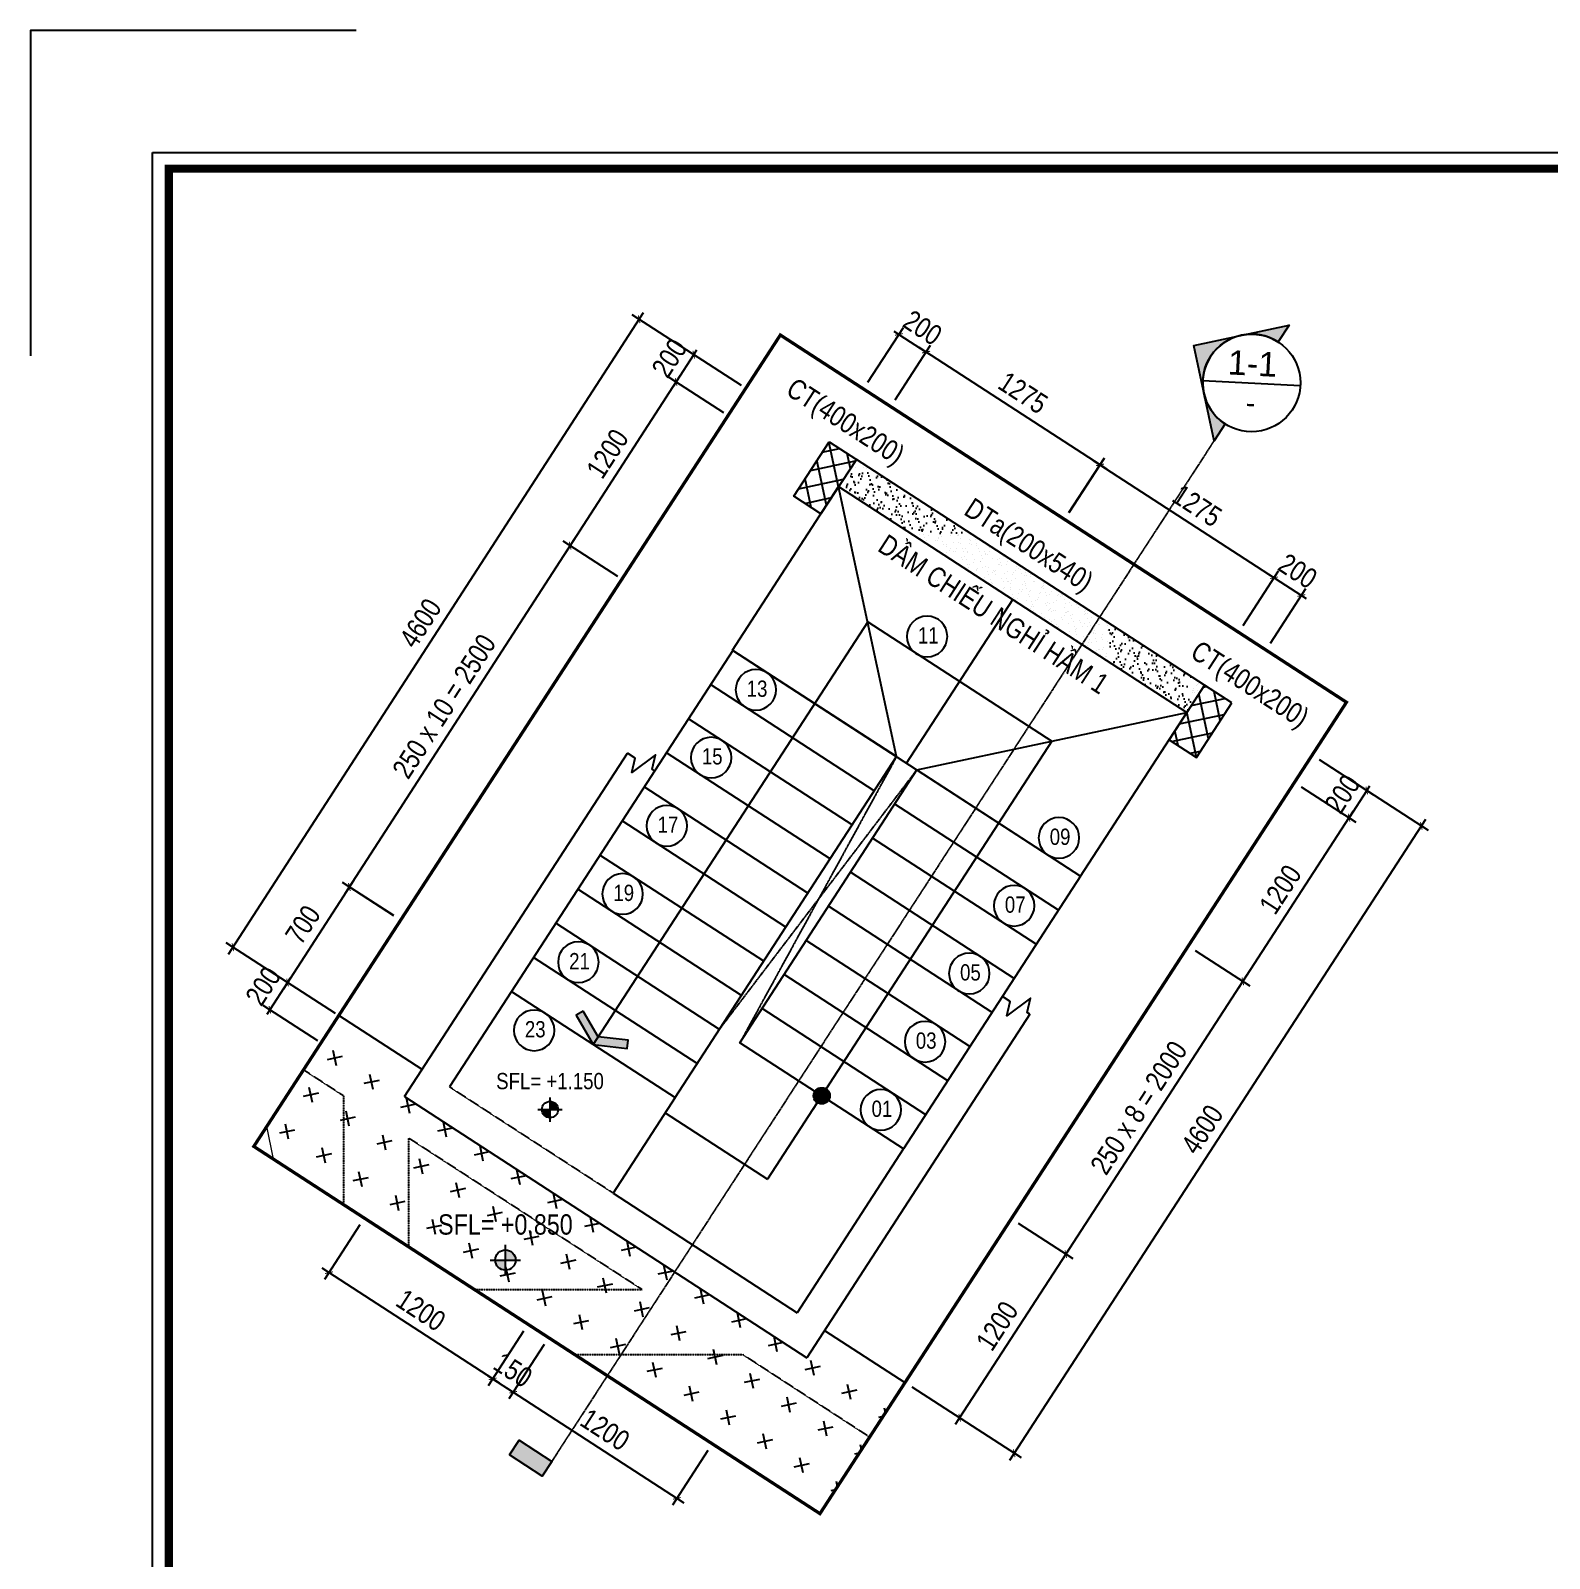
# Model space of a CAD drawing. Header units: millimetres. Extents: x 379264 to 1158416, y -283062 to 356890.
# Drawn here: x 1114380 to 1123721, y -10850 to -1452 of the extents above; entities that cross this region are included whole.
import ezdxf
from ezdxf.enums import TextEntityAlignment as Align

# ---------------------------------------------------------------- set-up
doc = ezdxf.new("R2010")
doc.units = ezdxf.units.MM
for name, pattern in [('BLOCK A - CHI TIET THANG 4$0$HIDDEN', [0.375, 0.25, -0.125]), ('CHI TIET THANG SAN VUON$0$$0$HIDDEN', [0.375, 0.25, -0.125]), ('HIDDEN', [9.525, 6.35, -3.175]), ('mb_loi thang 2-19 twa$0$Core 1A$0$Hidden10.5', [1.5, 1, -0.5])]:
    doc.linetypes.add(name, pattern=pattern)
for name, color, linetype in [('01PM. TEXT A', 3, 'Continuous'), ('02PM. TEXT B', 4, 'Continuous'), ('04PM. THIN', 7, 'Continuous'), ('05PM. FRAME', 4, 'Continuous'), ('06PM. HIDDEN', 4, 'HIDDEN'), ('07PM. WACO', 6, 'Continuous'), ('11PM. DIM', 2, 'Continuous'), ('13PM. HATCH', 8, 'Continuous'), ('CHI TIET THANG SAN VUON$0$Number Step', 94, 'Continuous'), ('mb_loi thang 2-19 twa$0$Opening Hidden', 154, 'mb_loi thang 2-19 twa$0$Core 1A$0$Hidden10.5')]:
    doc.layers.add(name, color=color, linetype=linetype)
doc.layers.add('DMo', color=254, linetype='HIDDEN', lineweight=9)
doc.styles.add('[PMDC2013]STYLE', font='arial.ttf', dxfattribs={"width": 0.8})
doc.styles.add('BLOCK A - CHI TIET THANG 3$0$VNI-HelveC', font='VHELVCN_0.TTF')
doc.styles.add('CHI TIET THANG SAN VUON$0$$0$Title Block Bold', font='VHELVEB_0.TTF')
doc.styles.add('CHI TIET THANG SAN VUON$0$VNI-HelveCB', font='VHELVCB_0.TTF')
doc.dimstyles.new('BLOCK A - CHI TIET THANG 1$0$Dim 50 (A1-A2)', dxfattribs={"dimscale": 50, "dimtxt": 2.5, "dimasz": 0.7, "dimexe": 1, "dimexo": 1, "dimgap": 1, "dimtad": 1, "dimdec": 0, "dimzin": 12, "dimdsep": 46, "dimtxsty": '[PMDC2013]STYLE', "dimblk": 'ARCHTICK', "dimcen": 0, "dimdle": 1, "dimclrd": 2, "dimclre": 2, "dimclrt": 4, "dimadec": 0, "dimazin": 0, "dimtfac": 1, "dimtdec": 0, "dimtix": 1, "dimtmove": 2, "dimatfit": 3, "dimldrblk": 'ARCHTICK', "dimfxl": 1, "dimtolj": 1, "dimtzin": 0, "dimarcsym": 0})

# ---------------------------------------------------------------- blocks, each defined once
blk = doc.blocks.new('BLOCK A - CHI TIET THANG 3$0$13123123213')
at = {"linetype": 'ByBlock'}
h = blk.add_hatch(color=0, dxfattribs=at)
h.paths.add_polyline_path([(0, 1), (0, 0), (1, 0, 0.414214)])
h.paths.add_polyline_path([(0, 0), (-1, 0, 0.414214), (0, -1)])
at = {"color": 0, "linetype": 'ByBlock'}
for p, q in [((-1.5, 0), (1.5, 0)), ((0, -1.5), (0, 1.5))]:
    blk.add_line(p, q, dxfattribs=at)
blk.add_circle((0, 0), 1, dxfattribs=at)
at = {"color": 0, "linetype": 'ByBlock', "lineweight": -2, "style": 'BLOCK A - CHI TIET THANG 3$0$VNI-HelveC'}
for tag, p in [('TEXT1', (0, 10.5)), ('TEXT2', (0, 7)), ('TEXT3', (0, 3.5))]:
    blk.add_attdef(tag, text='', height=2, dxfattribs=at).set_placement(p, align=Align.MIDDLE_CENTER)
blk = doc.blocks.new('_ArchTick')
at = {"color": 0, "linetype": 'ByBlock', "const_width": 0.15}
blk.add_lwpolyline([(-0.5, -0.5), (0.5, 0.5)], dxfattribs=at)
blk = doc.blocks.new('*D1466')
at = {"layer": '11PM. DIM', "color": 2, "lineweight": -2, "transparency": 16777216}
for p, q in [((1117538.6, -9534.1), (1117320.9, -9869.7)), ((1117306.1, -9800.5), (1118396.7, -10508.1)), ((1118545.3, -10187.3), (1118327.5, -10522.8))]:
    blk.add_line(p, q, dxfattribs=at)
at = {"layer": 'Defpoints', "color": 0, "transparency": 16777216}
for p in [(1117565.8, -9492.2), (1118572.5, -10145.3), (1118354.8, -10480.9)]:
    blk.add_point(p, dxfattribs=at)
at = {"layer": '11PM. DIM', "color": 2, "lineweight": -2, "transparency": 16777216, "xscale": 35, "yscale": 35, "zscale": 35}
for p, rotation in [((1117348.1, -9827.8), 147.0250436049412), ((1118354.8, -10480.9), 327.0250436049412)]:
    blk.add_blockref('_ArchTick', p, dxfattribs=dict(at, rotation=rotation))
at = {"layer": '11PM. DIM', "color": 4, "transparency": 16777216, "insert": (1117913.4, -10058.8), "char_height": 125, "attachment_point": 5, "rotation": 327.02504, "style": '[PMDC2013]STYLE'}
blk.add_mtext('\\A1;1200', dxfattribs=at)
blk = doc.blocks.new('*D1467')
at = {"layer": '11PM. DIM', "color": 2, "lineweight": -2, "transparency": 16777216}
for p, q in [((1116405.7, -8799.1), (1116187.9, -9134.7)), ((1117263.8, -9773.1), (1116173.2, -9065.5)), ((1117412.3, -9452.3), (1117194.6, -9787.8))]:
    blk.add_line(p, q, dxfattribs=at)
at = {"layer": 'Defpoints', "color": 0, "transparency": 16777216}
for p in [(1116432.9, -8757.2), (1116215.2, -9092.7), (1117439.6, -9410.3)]:
    blk.add_point(p, dxfattribs=at)
at = {"layer": '11PM. DIM', "color": 2, "lineweight": -2, "transparency": 16777216, "xscale": 35, "yscale": 35, "zscale": 35}
for p, rotation in [((1116215.2, -9092.7), 147.0250436049412), ((1117221.8, -9745.9), 327.0250436049412)]:
    blk.add_blockref('_ArchTick', p, dxfattribs=dict(at, rotation=rotation))
at = {"layer": '11PM. DIM', "color": 4, "transparency": 16777216, "insert": (1116780.5, -9323.8), "char_height": 125, "attachment_point": 5, "rotation": 327.02504, "style": '[PMDC2013]STYLE'}
blk.add_mtext('\\A1;1200', dxfattribs=at)
blk = doc.blocks.new('*D1468')
at = {"layer": '11PM. DIM', "color": 2, "lineweight": -2, "transparency": 16777216}
for p, q in [((1117412.3, -9452.3), (1117194.6, -9787.8)), ((1117538.6, -9534.1), (1117320.9, -9869.7)), ((1117221.8, -9745.9), (1117192.5, -9726.8)), ((1117221.8, -9745.9), (1117348.1, -9827.8)), ((1117348.1, -9827.8), (1117377.4, -9846.8))]:
    blk.add_line(p, q, dxfattribs=at)
at = {"layer": 'Defpoints', "color": 0, "transparency": 16777216}
for p in [(1117439.6, -9410.3), (1117565.8, -9492.2), (1117348.1, -9827.8)]:
    blk.add_point(p, dxfattribs=at)
at = {"layer": '11PM. DIM', "color": 2, "lineweight": -2, "transparency": 16777216, "xscale": 35, "yscale": 35, "zscale": 35}
for p, rotation in [((1117221.8, -9745.9), 327.0250436049412), ((1117348.1, -9827.8), 147.0250436049412)]:
    blk.add_blockref('_ArchTick', p, dxfattribs=dict(at, rotation=rotation))
at = {"layer": '11PM. DIM', "color": 4, "transparency": 16777216, "insert": (1117346.9, -9691.3), "char_height": 125, "attachment_point": 5, "rotation": 327.02504, "style": '[PMDC2013]STYLE'}
blk.add_mtext('\\A1;150', dxfattribs=at)
blk = doc.blocks.new('*D1469')
at = {"layer": '11PM. DIM', "color": 2, "lineweight": -2, "transparency": 16777216}
for p, q in [((1120767.2, -4417.8), (1120985, -4082.3)), ((1120915.8, -4097), (1122069.5, -4845.5)), ((1121837.1, -5111.9), (1122054.8, -4776.4))]:
    blk.add_line(p, q, dxfattribs=at)
at = {"layer": 'Defpoints', "color": 0, "transparency": 16777216}
for p in [(1120740, -4459.8), (1122027.6, -4818.3), (1121809.9, -5153.9)]:
    blk.add_point(p, dxfattribs=at)
at = {"layer": '11PM. DIM', "color": 2, "lineweight": -2, "transparency": 16777216, "xscale": 35, "yscale": 35, "zscale": 35}
for p, rotation in [((1120957.7, -4124.2), 147.0250436049412), ((1122027.6, -4818.3), 327.0250436049412)]:
    blk.add_blockref('_ArchTick', p, dxfattribs=dict(at, rotation=rotation))
at = {"layer": '11PM. DIM', "color": 4, "transparency": 16777216, "insert": (1121554.6, -4375.8), "char_height": 125, "attachment_point": 5, "rotation": 327.02504, "style": '[PMDC2013]STYLE'}
blk.add_mtext('\\A1;1275', dxfattribs=at)
blk = doc.blocks.new('*D1470')
at = {"layer": '11PM. DIM', "color": 2, "lineweight": -2, "transparency": 16777216}
for p, q in [((1121837.1, -5111.9), (1122054.8, -4776.4)), ((1122027.6, -4818.3), (1121998.2, -4799.3)), ((1122004.9, -5220.8), (1122222.6, -4885.2)), ((1122027.6, -4818.3), (1122195.4, -4927.2)), ((1122195.4, -4927.2), (1122224.7, -4946.2))]:
    blk.add_line(p, q, dxfattribs=at)
at = {"layer": 'Defpoints', "color": 0, "transparency": 16777216}
for p in [(1122195.4, -4927.2), (1121809.9, -5153.9), (1121977.6, -5262.7)]:
    blk.add_point(p, dxfattribs=at)
at = {"layer": '11PM. DIM', "color": 2, "lineweight": -2, "transparency": 16777216, "xscale": 35, "yscale": 35, "zscale": 35}
for p, rotation in [((1122027.6, -4818.3), 327.0250436049412), ((1122195.4, -4927.2), 147.0250436049412)]:
    blk.add_blockref('_ArchTick', p, dxfattribs=dict(at, rotation=rotation))
at = {"layer": '11PM. DIM', "color": 4, "transparency": 16777216, "insert": (1122173.4, -4777.2), "char_height": 125, "attachment_point": 5, "rotation": 327.02504, "style": '[PMDC2013]STYLE'}
blk.add_mtext('\\A1;200', dxfattribs=at)
blk = doc.blocks.new('*D1471')
at = {"layer": '11PM. DIM', "color": 2, "lineweight": -2, "transparency": 16777216}
for p, q in [((1122304, -5936), (1122639.5, -6153.7)), ((1122195.1, -6103.8), (1122530.7, -6321.5)), ((1122597.6, -6126.5), (1122616.6, -6097.1)), ((1122597.6, -6126.5), (1122488.7, -6294.3)), ((1122488.7, -6294.3), (1122469.7, -6323.7))]:
    blk.add_line(p, q, dxfattribs=at)
at = {"layer": 'Defpoints', "color": 0, "transparency": 16777216}
for p in [(1122262, -5908.8), (1122153.2, -6076.6), (1122488.7, -6294.3)]:
    blk.add_point(p, dxfattribs=at)
at = {"layer": '11PM. DIM', "color": 2, "lineweight": -2, "transparency": 16777216, "xscale": 35, "yscale": 35, "zscale": 35}
for p, rotation in [((1122597.6, -6126.5), 237.0250436115724), ((1122488.7, -6294.3), 57.0250436115724)]:
    blk.add_blockref('_ArchTick', p, dxfattribs=dict(at, rotation=rotation))
at = {"layer": '11PM. DIM', "color": 4, "transparency": 16777216, "insert": (1122447.7, -6148.5), "char_height": 125, "attachment_point": 5, "rotation": 57.02504, "style": '[PMDC2013]STYLE'}
blk.add_mtext('\\A1;200', dxfattribs=at)
blk = doc.blocks.new('*D1472')
at = {"layer": '11PM. DIM', "color": 2, "lineweight": -2, "transparency": 16777216}
for p, q in [((1121542, -7110.5), (1121877.6, -7328.2)), ((1121862.8, -7259), (1120719.8, -9020.7)), ((1120453.4, -8788.3), (1120789, -9006))]:
    blk.add_line(p, q, dxfattribs=at)
at = {"layer": 'Defpoints', "color": 0, "transparency": 16777216}
for p in [(1121500, -7083.3), (1120411.5, -8761.1), (1120747.1, -8978.8)]:
    blk.add_point(p, dxfattribs=at)
at = {"layer": '11PM. DIM', "color": 2, "lineweight": -2, "transparency": 16777216, "xscale": 35, "yscale": 35, "zscale": 35}
for p, rotation in [((1121835.6, -7301), 57.02504361157239), ((1120747.1, -8978.8), 237.0250436115724)]:
    blk.add_blockref('_ArchTick', p, dxfattribs=dict(at, rotation=rotation))
at = {"layer": '11PM. DIM', "color": 4, "transparency": 16777216, "insert": (1121195.8, -8077.9), "char_height": 125, "attachment_point": 5, "rotation": 57.02504, "style": '[PMDC2013]STYLE'}
blk.add_mtext('\\A1;250 x 8 = 2000', dxfattribs=at)
blk = doc.blocks.new('*D1473')
at = {"layer": '11PM. DIM', "color": 2, "lineweight": -2, "transparency": 16777216}
for p, q in [((1120453.4, -8788.3), (1120789, -9006)), ((1120774.3, -8936.9), (1120066.7, -10027.4)), ((1119799.1, -9794.2), (1120135.9, -10012.7))]:
    blk.add_line(p, q, dxfattribs=at)
at = {"layer": 'Defpoints', "color": 0, "transparency": 16777216}
for p in [(1120411.5, -8761.1), (1119757.2, -9767), (1120093.9, -9985.5)]:
    blk.add_point(p, dxfattribs=at)
at = {"layer": '11PM. DIM', "color": 2, "lineweight": -2, "transparency": 16777216, "xscale": 35, "yscale": 35, "zscale": 35}
for p, rotation in [((1120747.1, -8978.8), 57.02504361157239), ((1120093.9, -9985.5), 237.0250436115724)]:
    blk.add_blockref('_ArchTick', p, dxfattribs=dict(at, rotation=rotation))
at = {"layer": '11PM. DIM', "color": 4, "transparency": 16777216, "insert": (1120325, -9420.2), "char_height": 125, "attachment_point": 5, "rotation": 57.02504, "style": '[PMDC2013]STYLE'}
blk.add_mtext('\\A1;1200', dxfattribs=at)
blk = doc.blocks.new('*D1474')
at = {"layer": '11PM. DIM', "color": 2, "lineweight": -2, "transparency": 16777216}
for p, q in [((1122304, -5936), (1122975.1, -6371.4)), ((1120402.3, -10245.2), (1122960.4, -6302.3)), ((1119799.1, -9794.2), (1120471.4, -10230.4))]:
    blk.add_line(p, q, dxfattribs=at)
at = {"layer": 'Defpoints', "color": 0, "transparency": 16777216}
for p in [(1122262, -5908.8), (1122933.2, -6344.2), (1119757.2, -9767)]:
    blk.add_point(p, dxfattribs=at)
at = {"layer": '11PM. DIM', "color": 2, "lineweight": -2, "transparency": 16777216, "xscale": 35, "yscale": 35, "zscale": 35}
for p, rotation in [((1122933.2, -6344.2), 57.0250436115724), ((1120429.5, -10203.2), 237.0250436115724)]:
    blk.add_blockref('_ArchTick', p, dxfattribs=dict(at, rotation=rotation))
at = {"layer": '11PM. DIM', "color": 4, "transparency": 16777216, "insert": (1121585.8, -8211.8), "char_height": 125, "attachment_point": 5, "rotation": 57.02504, "style": '[PMDC2013]STYLE'}
blk.add_mtext('\\A1;4600', dxfattribs=at)
blk = doc.blocks.new('*D1475')
at = {"layer": '11PM. DIM', "color": 2, "lineweight": -2, "transparency": 16777216}
for p, q in [((1119530.1, -3615.2), (1119747.8, -3279.6)), ((1119720.6, -3321.6), (1119691.2, -3302.5)), ((1119720.6, -3321.6), (1119888.4, -3430.4)), ((1119697.9, -3724), (1119915.6, -3388.5)), ((1119888.4, -3430.4), (1119917.7, -3449.5))]:
    blk.add_line(p, q, dxfattribs=at)
at = {"layer": 'Defpoints', "color": 0, "transparency": 16777216}
for p in [(1119888.4, -3430.4), (1119502.9, -3657.1), (1119670.6, -3766)]:
    blk.add_point(p, dxfattribs=at)
at = {"layer": '11PM. DIM', "color": 2, "lineweight": -2, "transparency": 16777216, "xscale": 35, "yscale": 35, "zscale": 35}
for p, rotation in [((1119720.6, -3321.6), 327.0250436049412), ((1119888.4, -3430.4), 147.0250436049412)]:
    blk.add_blockref('_ArchTick', p, dxfattribs=dict(at, rotation=rotation))
at = {"layer": '11PM. DIM', "color": 4, "transparency": 16777216, "insert": (1119866.4, -3280.5), "char_height": 125, "attachment_point": 5, "rotation": 327.02504, "style": '[PMDC2013]STYLE'}
blk.add_mtext('\\A1;200', dxfattribs=at)
blk = doc.blocks.new('*D1476')
at = {"layer": '11PM. DIM', "color": 2, "lineweight": -2, "transparency": 16777216}
for p, q in [((1122195.1, -6103.8), (1122530.7, -6321.5)), ((1121808.4, -7342.9), (1122515.9, -6252.3)), ((1121542, -7110.5), (1121877.6, -7328.2))]:
    blk.add_line(p, q, dxfattribs=at)
at = {"layer": 'Defpoints', "color": 0, "transparency": 16777216}
for p in [(1122153.2, -6076.6), (1122488.7, -6294.3), (1121500, -7083.3)]:
    blk.add_point(p, dxfattribs=at)
at = {"layer": '11PM. DIM', "color": 2, "lineweight": -2, "transparency": 16777216, "xscale": 35, "yscale": 35, "zscale": 35}
for p, rotation in [((1122488.7, -6294.3), 57.02504361157242), ((1121835.6, -7301), 237.0250436115724)]:
    blk.add_blockref('_ArchTick', p, dxfattribs=dict(at, rotation=rotation))
at = {"layer": '11PM. DIM', "color": 4, "transparency": 16777216, "insert": (1122066.7, -6735.7), "char_height": 125, "attachment_point": 5, "rotation": 57.02504, "style": '[PMDC2013]STYLE'}
blk.add_mtext('\\A1;1200', dxfattribs=at)
blk = doc.blocks.new('MB Ham 2$0$Arrow 60')
at = {"linetype": 'ByBlock', "lineweight": -2}
h = blk.add_hatch(color=0, dxfattribs=at)
h.paths.add_polyline_path([(1.875, 0.938), (1.651, 1.385), (0, 0.559), (-1.651, 1.385), (-1.875, 0.938), (0, 0)], flags=17)
h.paths.add_polyline_path([(1.651, 1.385), (1.875, 0.938), (0, 0), (-1.875, 0.938), (-1.651, 1.385), (0, 0.559)])
blk.add_hatch(color=0, dxfattribs=at).paths.add_polyline_path([(1.651, 1.385), (1.875, 0.938), (0, 0), (-1.875, 0.938), (-1.651, 1.385), (0, 0.559)])
at = {"color": 0, "linetype": 'ByBlock', "lineweight": -2}
blk.add_lwpolyline([(1.651, 1.385), (1.875, 0.938), (0, 0), (-1.875, 0.938), (-1.651, 1.385), (0, 0.559)], close=True, dxfattribs=at)
blk = doc.blocks.new('CHI TIET THANG SAN VUON$0$Number Step')
at = {"color": 0, "linetype": 'ByBlock'}
blk.add_circle((0, 0), 2.5, dxfattribs=at)
at = {"color": 0, "linetype": 'ByBlock', "lineweight": -2, "style": 'CHI TIET THANG SAN VUON$0$VNI-HelveCB'}
blk.add_attdef('TEXT', text='', height=2, dxfattribs=at).set_placement((0, 0), align=Align.MIDDLE)
blk = doc.blocks.new('MB Ham 2$0$Dot')
at = {"linetype": 'ByBlock', "lineweight": -2}
h = blk.add_hatch(color=0, dxfattribs=at)
edge = h.paths.add_edge_path()
edge.add_arc((0, 0), 0.5, 0, 360)
at = {"color": 0, "linetype": 'ByBlock', "lineweight": -2}
blk.add_line((0, -1), (0, 1), dxfattribs=at)
blk.add_circle((0, 0), 0.5, dxfattribs=at)
blk = doc.blocks.new('*D1477')
at = {"layer": '11PM. DIM', "color": 2, "lineweight": -2, "transparency": 16777216}
for p, q in [((1118458.6, -3445.4), (1118350, -3613.3)), ((1118752.5, -3635.5), (1118416.6, -3418.2)), ((1118458.6, -3445.4), (1118477.6, -3416)), ((1118643.9, -3803.4), (1118308, -3586.2)), ((1118350, -3613.3), (1118331, -3642.7))]:
    blk.add_line(p, q, dxfattribs=at)
at = {"layer": 'Defpoints', "color": 0, "transparency": 16777216}
for p in [(1118350, -3613.3), (1118794.5, -3662.6), (1118685.8, -3830.5)]:
    blk.add_point(p, dxfattribs=at)
at = {"layer": '11PM. DIM', "color": 2, "lineweight": -2, "transparency": 16777216, "xscale": 35, "yscale": 35, "zscale": 35}
for p, rotation in [((1118458.6, -3445.4), 237.1068947027987), ((1118350, -3613.3), 57.10689470279871)]:
    blk.add_blockref('_ArchTick', p, dxfattribs=dict(at, rotation=rotation))
at = {"layer": '11PM. DIM', "color": 4, "transparency": 16777216, "insert": (1118308.7, -3467.5), "char_height": 125, "attachment_point": 5, "rotation": 57.10689, "style": '[PMDC2013]STYLE'}
blk.add_mtext('\\A1;200', dxfattribs=at)
blk = doc.blocks.new('*D1478')
at = {"layer": '11PM. DIM', "color": 2, "lineweight": -2, "transparency": 16777216}
for p, q in [((1117725.4, -4579), (1116313.3, -6762.3)), ((1117992.2, -4811), (1117656.3, -4593.8)), ((1116614.5, -6897.6), (1116298.5, -6693.2))]:
    blk.add_line(p, q, dxfattribs=at)
at = {"layer": 'Defpoints', "color": 0, "transparency": 16777216}
for p in [(1118034.2, -4838.2), (1116340.5, -6720.4), (1116656.5, -6924.7)]:
    blk.add_point(p, dxfattribs=at)
at = {"layer": '11PM. DIM', "color": 2, "lineweight": -2, "transparency": 16777216, "xscale": 35, "yscale": 35, "zscale": 35}
for p, rotation in [((1117698.3, -4620.9), 57.10689470279874), ((1116340.5, -6720.4), 237.1068947027987)]:
    blk.add_blockref('_ArchTick', p, dxfattribs=dict(at, rotation=rotation))
at = {"layer": '11PM. DIM', "color": 4, "transparency": 16777216, "insert": (1116923.8, -5608.8), "char_height": 125, "attachment_point": 5, "rotation": 57.10689, "style": '[PMDC2013]STYLE'}
blk.add_mtext('\\A1;250 x 10 = 2500', dxfattribs=at)
blk = doc.blocks.new('*D1479')
at = {"layer": '11PM. DIM', "color": 2, "lineweight": -2, "transparency": 16777216}
for p, q in [((1116368, -6677.8), (1115933.3, -7349.9)), ((1116614.3, -6896.6), (1116298.9, -6692.6)), ((1116255.5, -7498.8), (1115918.5, -7280.8))]:
    blk.add_line(p, q, dxfattribs=at)
at = {"layer": 'Defpoints', "color": 0, "transparency": 16777216}
for p in [(1116656.2, -6923.7), (1115960.4, -7307.9), (1116297.5, -7525.9)]:
    blk.add_point(p, dxfattribs=at)
at = {"layer": '11PM. DIM', "color": 2, "lineweight": -2, "transparency": 16777216, "xscale": 35, "yscale": 35, "zscale": 35}
for p, rotation in [((1116340.8, -6719.8), 57.10689470279874), ((1115960.4, -7307.9), 237.1068947027987)]:
    blk.add_blockref('_ArchTick', p, dxfattribs=dict(at, rotation=rotation))
at = {"layer": '11PM. DIM', "color": 4, "transparency": 16777216, "insert": (1116055.1, -6952), "char_height": 125, "attachment_point": 5, "rotation": 57.10689, "style": '[PMDC2013]STYLE'}
blk.add_mtext('\\A1;700', dxfattribs=at)
blk = doc.blocks.new('*D1480')
at = {"layer": '11PM. DIM', "color": 2, "lineweight": -2, "transparency": 16777216}
for p, q in [((1115597.4, -7132.7), (1118149.9, -3186.2)), ((1118752.5, -3635.5), (1118080.7, -3201)), ((1116255.5, -7498.8), (1115582.6, -7063.6))]:
    blk.add_line(p, q, dxfattribs=at)
at = {"layer": 'Defpoints', "color": 0, "transparency": 16777216}
for p in [(1118122.7, -3228.1), (1118794.5, -3662.6), (1116297.5, -7525.9)]:
    blk.add_point(p, dxfattribs=at)
at = {"layer": '11PM. DIM', "color": 2, "lineweight": -2, "transparency": 16777216, "xscale": 35, "yscale": 35, "zscale": 35}
for p, rotation in [((1118122.7, -3228.1), 57.10689470279871), ((1115624.6, -7090.7), 237.1068947027987)]:
    blk.add_blockref('_ArchTick', p, dxfattribs=dict(at, rotation=rotation))
at = {"layer": '11PM. DIM', "color": 4, "transparency": 16777216, "insert": (1116778.1, -5097.6), "char_height": 125, "attachment_point": 5, "rotation": 57.10689, "style": '[PMDC2013]STYLE'}
blk.add_mtext('\\A1;4600', dxfattribs=at)
blk = doc.blocks.new('*D1481')
at = {"layer": '11PM. DIM', "color": 2, "lineweight": -2, "transparency": 16777216}
for p, q in [((1117671.1, -4662.9), (1118377.1, -3571.3)), ((1118643.9, -3803.4), (1118308, -3586.2)), ((1117992.2, -4811), (1117656.3, -4593.8))]:
    blk.add_line(p, q, dxfattribs=at)
at = {"layer": 'Defpoints', "color": 0, "transparency": 16777216}
for p in [(1118350, -3613.3), (1118685.8, -3830.5), (1118034.2, -4838.2)]:
    blk.add_point(p, dxfattribs=at)
at = {"layer": '11PM. DIM', "color": 2, "lineweight": -2, "transparency": 16777216, "xscale": 35, "yscale": 35, "zscale": 35}
for p, rotation in [((1118350, -3613.3), 57.10689470279872), ((1117698.3, -4620.9), 237.1068947027987)]:
    blk.add_blockref('_ArchTick', p, dxfattribs=dict(at, rotation=rotation))
at = {"layer": '11PM. DIM', "color": 4, "transparency": 16777216, "insert": (1117928.5, -4055.3), "char_height": 125, "attachment_point": 5, "rotation": 57.10689, "style": '[PMDC2013]STYLE'}
blk.add_mtext('\\A1;1200', dxfattribs=at)
blk = doc.blocks.new('*D1482')
at = {"layer": '11PM. DIM', "color": 2, "lineweight": -2, "transparency": 16777216}
for p, q in [((1115960.4, -7307.9), (1115851.8, -7475.9)), ((1116254.3, -7498), (1115918.5, -7280.8)), ((1115960.4, -7307.9), (1115979.4, -7278.6)), ((1116145.7, -7666), (1115809.8, -7448.7)), ((1115851.8, -7475.9), (1115832.8, -7505.3))]:
    blk.add_line(p, q, dxfattribs=at)
at = {"layer": 'Defpoints', "color": 0, "transparency": 16777216}
for p in [(1115851.8, -7475.9), (1116296.3, -7525.2), (1116187.7, -7693.1)]:
    blk.add_point(p, dxfattribs=at)
at = {"layer": '11PM. DIM', "color": 2, "lineweight": -2, "transparency": 16777216, "xscale": 35, "yscale": 35, "zscale": 35}
for p, rotation in [((1115960.4, -7307.9), 237.1068947027987), ((1115851.8, -7475.9), 57.10689470279871)]:
    blk.add_blockref('_ArchTick', p, dxfattribs=dict(at, rotation=rotation))
at = {"layer": '11PM. DIM', "color": 4, "transparency": 16777216, "insert": (1115810.6, -7330.1), "char_height": 125, "attachment_point": 5, "rotation": 57.10689, "style": '[PMDC2013]STYLE'}
blk.add_mtext('\\A1;200', dxfattribs=at)
blk = doc.blocks.new('CHG_XX_Khung ten')
blk.add_lwpolyline([(15, 579), (826, 579), (826, 15), (15, 15)], close=True)
at = {"color": 4, "linetype": 'Continuous', "const_width": 1}
blk.add_lwpolyline([(17, 577), (824, 577), (824, 17), (17, 17)], close=True, dxfattribs=at)
at = {"layer": 'Defpoints', "color": 1, "ltscale": 2}
blk.add_lwpolyline([(40.06, 594), (0, 594), (0, 554)], dxfattribs=at)
blk = doc.blocks.new('*D1497')
at = {"layer": '11PM. DIM', "color": 2, "lineweight": -2, "transparency": 16777216}
for p, q in [((1119696.6, -3723.2), (1119914.3, -3387.6)), ((1120998.5, -4150.7), (1119845.1, -3402.4)), ((1120766.1, -4417.1), (1120983.8, -4081.5))]:
    blk.add_line(p, q, dxfattribs=at)
at = {"layer": 'Defpoints', "color": 0, "transparency": 16777216}
for p in [(1119887.1, -3429.6), (1119669.3, -3765.1), (1120738.9, -4459)]:
    blk.add_point(p, dxfattribs=at)
at = {"layer": '11PM. DIM', "color": 2, "lineweight": -2, "transparency": 16777216, "xscale": 35, "yscale": 35, "zscale": 35}
for p, rotation in [((1119887.1, -3429.6), 147.0250436049412), ((1120956.6, -4123.5), 327.0250436049412)]:
    blk.add_blockref('_ArchTick', p, dxfattribs=dict(at, rotation=rotation))
at = {"layer": '11PM. DIM', "color": 4, "transparency": 16777216, "insert": (1120483.8, -3681), "char_height": 125, "attachment_point": 5, "rotation": 327.02504, "style": '[PMDC2013]STYLE'}
blk.add_mtext('\\A1;1275', dxfattribs=at)
blk = doc.blocks.new('*U1444')
h = blk.add_hatch(color=256)
edge = h.paths.add_edge_path()
edge.add_line((-300, -520), (-424, -735))
edge.add_line((-424, -735), (-735, 424))
edge.add_line((-735, 424), (424, 735))
edge.add_line((424, 735), (300, 520))
edge.add_arc((0, 0), 600, 60, 240)
blk.add_hatch(color=256).paths.add_polyline_path([(-8430, -13642), (-8323, -13456), (-7907, -13696), (-8015, -13882)])
blk.add_line((-600, 0), (600, 0))
at = {"linetype": 'CHI TIET THANG SAN VUON$0$$0$HIDDEN', "ltscale": 10}
blk.add_line((-300, -520), (-8015, -13882), dxfattribs=at)
blk.add_lwpolyline([(-300, -520), (-424, -735), (-735, 424), (424, 735), (300, 520, 1)], format="xyb", close=True)
blk.add_lwpolyline([(-8430, -13642), (-8323, -13456), (-7907, -13696), (-8015, -13882)], close=True)
blk.add_circle((0, 0), 600)
at = {"style": 'CHI TIET THANG SAN VUON$0$$0$Title Block Bold', "flags": 8}
blk.add_attdef('VIEWNUMBER', text='', height=300, dxfattribs=at).set_placement((0, 0), align=Align.BOTTOM_CENTER)
blk.add_attdef('DRAWINGREFERENCE', text='', height=250, dxfattribs=at).set_placement((0, -120), align=Align.TOP_CENTER)

msp = doc.modelspace()

# ---------------------------------------------------------------- hatches: boundary and pattern name
at = {"layer": '13PM. HATCH'}
h = msp.add_hatch(dxfattribs=at)
h.set_pattern_fill('ANSI37', color=256, scale=30, angle=237.025044, style=0)
h.set_pattern_definition([(282.02504, (1120196.5, 21477.05), (93.1599, 19.8443), []), (12.02504, (1120196.5, 21477.05), (-19.8443, 93.1599), [])])
h.paths.add_polyline_path([(1119290.81, -3981.12), (1119458.6, -4089.97), (1119240.89, -4425.54), (1119073.1, -4316.68)])
h = msp.add_hatch(dxfattribs=at)
h.set_pattern_fill('AR-SAND', color=256, scale=1.5, angle=102.025044, style=0)
h.set_pattern_definition([(139.525044, (1031589.94, -131339.86), (-71.301055, -17.641977), [0, -57.912, 0, -64.77, 0, -61.9125]), (109.525044, (1031589.94, -131339.86), (-119.21233, 43.54747), [0, -31.242, 0, -52.197, 0, -20.0025]), (69.525044, (1031599.706, -131385.7), (-24.930056, 116.000387), [0, -19.05, 0, -68.58, 0, -89.535]), (59.52504, (1031599.71, -131385.7), (-56.56744, 105.05348), [0, -9.525, 0, -44.958, 0, -51.435])])
h.paths.add_polyline_path([(1119349.74, -4257.76), (1121488.96, -5645.65), (1121597.81, -5477.87), (1119458.6, -4089.97)])
h = msp.add_hatch(dxfattribs=at)
h.set_pattern_fill('ANSI37', color=256, scale=30, angle=237.025044, style=0)
h.set_pattern_definition([(282.02504, (1120193.22, 21479.18), (93.1599, 19.8443), []), (12.02504, (1120193.22, 21479.18), (-19.8443, 93.1599), [])])
h.paths.add_polyline_path([(1121767.27, -5587.81), (1121599.49, -5478.96), (1121381.78, -5814.52), (1121549.56, -5923.38)])
h = msp.add_hatch(dxfattribs=at)
h.set_pattern_fill('CROSS', color=256, scale=30, angle=147.519563)
h.set_pattern_definition([(102.025, (1118214.95, -8767.05), (-226.008, 146.631), [95.25, -285.75]), (192.025, (1118251.61, -8710.55), (-146.631, -226.008), [95.25, -285.75])])
h.paths.add_polyline_path([(1116276.09, -7509.84), (1116788.24, -7842.11), (1116679.96, -8008.85), (1119154.13, -9615.47), (1119262.96, -9447.88), (1119757.82, -9768.94), (1119234.68, -10574.96), (1115752.93, -8316.05)])

# ---------------------------------------------------------------- linework, layer by layer
at = {"linetype": 'BLOCK A - CHI TIET THANG 4$0$HIDDEN', "ltscale": 10, "const_width": 20}
msp.add_lwpolyline([(1122472.78, -5583.96), (1118991.03, -3325.04), (1115752.93, -8316.05), (1119234.68, -10574.96)], close=True, dxfattribs=at)
at = {"layer": '05PM. FRAME', "ltscale": 0.25}
for p, q in [((1121599.49, -5478.96), (1119458.6, -4089.97)), ((1118696.61, -5264.45), (1119349.74, -4257.76)), ((1119349.74, -4257.76), (1121490.64, -5646.74)), ((1118698.29, -5265.54), (1120837.51, -6653.43)), ((1120837.51, -6653.43), (1121490.64, -5646.74)), ((1116680.03, -8008.9), (1118050.32, -5896.81)), ((1117337.61, -7362.81), (1116956.34, -7950.48)), ((1116788.24, -7842.11), (1116276.02, -7509.79)), ((1120525.1, -7502.41), (1119154.12, -9615.57)), ((1116680.03, -8008.9), (1119154.12, -9615.57)), ((1118344.3, -8015.93), (1117962.83, -8603.48)), ((1119095.84, -9337.94), (1119748.96, -8331.25)), ((1117962.77, -8603.44), (1119095.24, -9338.86)), ((1119262.97, -9447.79), (1119757.59, -9768.99))]:
    msp.add_line(p, q, dxfattribs=at)
for points in [[(1118698.29, -5265.54), (1117337.61, -7362.81), (1118344.3, -8015.93), (1119704.98, -5918.66)], [(1120837.51, -6653.43), (1119748.96, -8331.25), (1118742.27, -7678.12), (1119830.82, -6000.3)]]:
    msp.add_lwpolyline(points, close=True, dxfattribs=at)
for points in [[(1118218.11, -6005.66), (1118202.58, -5995.59), (1118223.1, -5906.56), (1118077.2, -6016.59), (1118097.72, -5927.56), (1118050.32, -5896.81)], [(1120525.1, -7502.41), (1120509.58, -7492.34), (1120530.1, -7403.31), (1120384.2, -7513.34), (1120404.72, -7424.31), (1120357.32, -7393.56)]]:
    msp.add_lwpolyline(points, dxfattribs=at)
at = {"layer": '06PM. HIDDEN', "linetype": 'HIDDEN', "ltscale": 0.25}
for p, q in [((1116304.21, -8004.89), (1116058.31, -7845.36)), ((1117962.77, -8603.44), (1116956.34, -7950.48)), ((1118141.03, -9196.6), (1116704.21, -8264.41)), ((1117110.16, -9196.6), (1118141.03, -9196.6)), ((1117726.69, -9596.6), (1118759.65, -9596.6)), ((1119540.06, -10104.27), (1118759.65, -9596.6))]:
    msp.add_line(p, q, dxfattribs=at)
at = {"layer": '07PM. WACO'}
for points in [[(1119290.81, -3981.12), (1119458.6, -4089.97), (1119240.89, -4425.54), (1119073.1, -4316.68)], [(1121767.27, -5587.81), (1121599.49, -5478.96), (1121381.78, -5814.52), (1121549.56, -5923.38)]]:
    msp.add_lwpolyline(points, close=True, dxfattribs=at)
at = {"layer": '13PM. HATCH'}
for p, q in [((1119704.98, -5918.66), (1119349.74, -4257.76)), ((1119767.9, -5959.48), (1120420.19, -4952.25)), ((1119528.2, -5088.75), (1117840.96, -7689.37)), ((1119528.2, -5088.75), (1120660.73, -5823.52)), ((1119568.91, -6128.39), (1118562.22, -5475.26)), ((1119432.85, -6338.12), (1118426.16, -5684.99)), ((1119830.82, -6000.3), (1121490.64, -5646.74)), ((1120660.73, -5823.52), (1118912.8, -8517.67)), ((1119296.78, -6547.84), (1118290.09, -5894.72)), ((1119160.71, -6757.57), (1118154.02, -6104.44)), ((1120701.44, -6863.16), (1119694.75, -6210.03)), ((1119024.64, -6967.3), (1118017.95, -6314.17)), ((1120565.37, -7072.88), (1119558.68, -6419.76)), ((1118888.57, -7177.03), (1117881.88, -6523.9)), ((1120429.3, -7282.61), (1119422.61, -6629.48)), ((1118752.51, -7386.75), (1117745.81, -6733.63)), ((1120293.24, -7492.34), (1119286.55, -6839.21)), ((1118616.44, -7596.48), (1117609.75, -6943.35)), ((1120157.17, -7702.07), (1119150.48, -7048.94)), ((1118480.37, -7806.21), (1117473.68, -7153.08)), ((1120021.1, -7911.79), (1119014.41, -7258.67)), ((1119885.03, -8121.52), (1118878.34, -7468.39)), ((1118283.58, -8109.45), (1118912.8, -8517.67))]:
    msp.add_line(p, q, dxfattribs=at)
at = {"layer": 'DMo', "ltscale": 1400}
msp.add_line((1115874.48, -8394.91), (1115833.17, -8192.38), dxfattribs=at)
at = {"layer": 'mb_loi thang 2-19 twa$0$Opening Hidden', "color": 8}
for p, q in [((1119704.98, -5918.66), (1118742.27, -7678.12)), ((1118616.44, -7596.48), (1119830.82, -6000.3))]:
    msp.add_line(p, q, dxfattribs=at)

# ---------------------------------------------------------------- block references
at = {"layer": '02PM. TEXT B'}
ref = msp.add_blockref('BLOCK A - CHI TIET THANG 3$0$13123123213', (1117574.6, -8089.18), dxfattribs=dict(at, xscale=50, yscale=50, zscale=50))
ref.add_attrib('TEXT3', 'SFL= +1.150', dxfattribs={"layer": '0', "color": 0, "linetype": 'ByBlock', "lineweight": -2, "height": 100, "rotation": 0, "style": 'BLOCK A - CHI TIET THANG 3$0$VNI-HelveC'}).set_placement((1117574.6, -7914.18), align=Align.MIDDLE_CENTER)
ref = msp.add_blockref('BLOCK A - CHI TIET THANG 3$0$13123123213', (1117300.17, -9014.89), dxfattribs=dict(at, xscale=62.50000000000001, yscale=62.50000000000001, zscale=62.50000000000001))
ref.add_attrib('TEXT3', 'SFL= +0.850', dxfattribs={"layer": '0', "color": 0, "linetype": 'ByBlock', "lineweight": -2, "height": 125, "rotation": 0, "style": 'BLOCK A - CHI TIET THANG 3$0$VNI-HelveC'}).set_placement((1117300.17, -8796.14), align=Align.MIDDLE_CENTER)
at = {"layer": '13PM. HATCH'}
for name, p, xscale, yscale, zscale, rotation in [('MB Ham 2$0$Arrow 60', (1117840.96, -7689.37), -100, 99.99999999999997, 99.99999999999999, 327.0250436077484), ('MB Ham 2$0$Dot', (1119245.62, -8004.68), 100, 100, 100, 147.0250436077484)]:
    msp.add_blockref(name, p, dxfattribs=dict(at, xscale=xscale, yscale=yscale, zscale=zscale, rotation=rotation))
at = {"layer": 'CHI TIET THANG SAN VUON$0$Number Step'}
ref = msp.add_blockref('CHI TIET THANG SAN VUON$0$Number Step', (1119893.49, -5179.55), dxfattribs=dict(at, xscale=-49.99999999999999, yscale=49.99999999999999, zscale=50, rotation=90))
ref.add_attrib('TEXT', '11', dxfattribs={"layer": '0', "color": 0, "linetype": 'ByBlock', "lineweight": -2, "height": 100, "rotation": 360, "style": 'CHI TIET THANG SAN VUON$0$VNI-HelveCB'}).set_placement((1119900.43, -5172.62), align=Align.MIDDLE)
ref = msp.add_blockref('CHI TIET THANG SAN VUON$0$Number Step', (1118841.01, -5507.26), dxfattribs=dict(at, xscale=-49.99999999999999, yscale=49.99999999999999, zscale=50, rotation=90))
ref.add_attrib('TEXT', '13', dxfattribs={"layer": '0', "color": 0, "linetype": 'ByBlock', "lineweight": -2, "height": 100, "rotation": 360, "style": 'CHI TIET THANG SAN VUON$0$VNI-HelveCB'}).set_placement((1118847.95, -5500.33), align=Align.MIDDLE)
ref = msp.add_blockref('CHI TIET THANG SAN VUON$0$Number Step', (1118565.36, -5924.29), dxfattribs=dict(at, xscale=-49.99999999999999, yscale=49.99999999999999, zscale=50, rotation=90))
ref.add_attrib('TEXT', '15', dxfattribs={"layer": '0', "color": 0, "linetype": 'ByBlock', "lineweight": -2, "height": 100, "rotation": 360, "style": 'CHI TIET THANG SAN VUON$0$VNI-HelveCB'}).set_placement((1118572.29, -5917.36), align=Align.MIDDLE)
ref = msp.add_blockref('CHI TIET THANG SAN VUON$0$Number Step', (1118293.22, -6343.74), dxfattribs=dict(at, xscale=-49.99999999999999, yscale=49.99999999999999, zscale=50, rotation=90))
ref.add_attrib('TEXT', '17', dxfattribs={"layer": '0', "color": 0, "linetype": 'ByBlock', "lineweight": -2, "height": 100, "rotation": 360, "style": 'CHI TIET THANG SAN VUON$0$VNI-HelveCB'}).set_placement((1118300.16, -6336.81), align=Align.MIDDLE)
ref = msp.add_blockref('CHI TIET THANG SAN VUON$0$Number Step', (1120704.55, -6418.17), dxfattribs=dict(at, xscale=-49.99999999999999, yscale=49.99999999999999, zscale=50, rotation=90))
ref.add_attrib('TEXT', '09', dxfattribs={"layer": '0', "color": 0, "linetype": 'ByBlock', "lineweight": -2, "height": 100, "rotation": 360, "style": 'CHI TIET THANG SAN VUON$0$VNI-HelveCB'}).set_placement((1120711.49, -6411.24), align=Align.MIDDLE)
ref = msp.add_blockref('CHI TIET THANG SAN VUON$0$Number Step', (1118021.09, -6763.2), dxfattribs=dict(at, xscale=-49.99999999999999, yscale=49.99999999999999, zscale=50, rotation=90))
ref.add_attrib('TEXT', '19', dxfattribs={"layer": '0', "color": 0, "linetype": 'ByBlock', "lineweight": -2, "height": 100, "rotation": 360, "style": 'CHI TIET THANG SAN VUON$0$VNI-HelveCB'}).set_placement((1118028.02, -6756.26), align=Align.MIDDLE)
ref = msp.add_blockref('CHI TIET THANG SAN VUON$0$Number Step', (1120428.77, -6835.4), dxfattribs=dict(at, xscale=-49.99999999999999, yscale=49.99999999999999, zscale=50, rotation=90))
ref.add_attrib('TEXT', '07', dxfattribs={"layer": '0', "color": 0, "linetype": 'ByBlock', "lineweight": -2, "height": 100, "rotation": 360, "style": 'CHI TIET THANG SAN VUON$0$VNI-HelveCB'}).set_placement((1120435.7, -6828.47), align=Align.MIDDLE)
ref = msp.add_blockref('CHI TIET THANG SAN VUON$0$Number Step', (1117748.95, -7182.65), dxfattribs=dict(at, xscale=-49.99999999999999, yscale=49.99999999999999, zscale=50, rotation=90))
ref.add_attrib('TEXT', '21', dxfattribs={"layer": '0', "color": 0, "linetype": 'ByBlock', "lineweight": -2, "height": 100, "rotation": 360, "style": 'CHI TIET THANG SAN VUON$0$VNI-HelveCB'}).set_placement((1117755.88, -7175.72), align=Align.MIDDLE)
ref = msp.add_blockref('CHI TIET THANG SAN VUON$0$Number Step', (1120153.11, -7252.43), dxfattribs=dict(at, xscale=-49.99999999999999, yscale=49.99999999999999, zscale=50, rotation=90))
ref.add_attrib('TEXT', '05', dxfattribs={"layer": '0', "color": 0, "linetype": 'ByBlock', "lineweight": -2, "height": 100, "rotation": 360, "style": 'CHI TIET THANG SAN VUON$0$VNI-HelveCB'}).set_placement((1120160.05, -7245.49), align=Align.MIDDLE)
ref = msp.add_blockref('CHI TIET THANG SAN VUON$0$Number Step', (1117476.81, -7602.11), dxfattribs=dict(at, xscale=-49.99999999999999, yscale=49.99999999999999, zscale=50, rotation=90))
ref.add_attrib('TEXT', '23', dxfattribs={"layer": '0', "color": 0, "linetype": 'ByBlock', "lineweight": -2, "height": 100, "rotation": 360, "style": 'CHI TIET THANG SAN VUON$0$VNI-HelveCB'}).set_placement((1117483.75, -7595.17), align=Align.MIDDLE)
ref = msp.add_blockref('CHI TIET THANG SAN VUON$0$Number Step', (1119880.98, -7671.88), dxfattribs=dict(at, xscale=-49.99999999999999, yscale=49.99999999999999, zscale=50, rotation=90))
ref.add_attrib('TEXT', '03', dxfattribs={"layer": '0', "color": 0, "linetype": 'ByBlock', "lineweight": -2, "height": 100, "rotation": 360, "style": 'CHI TIET THANG SAN VUON$0$VNI-HelveCB'}).set_placement((1119887.91, -7664.95), align=Align.MIDDLE)
ref = msp.add_blockref('CHI TIET THANG SAN VUON$0$Number Step', (1119608.84, -8091.33), dxfattribs=dict(at, xscale=-49.99999999999999, yscale=49.99999999999999, zscale=50, rotation=90))
ref.add_attrib('TEXT', '01', dxfattribs={"layer": '0', "color": 0, "linetype": 'ByBlock', "lineweight": -2, "height": 100, "style": 'CHI TIET THANG SAN VUON$0$VNI-HelveCB'}).set_placement((1119615.78, -8084.4), align=Align.MIDDLE)

# ---------------------------------------------------------------- texts
at = {"layer": '01PM. TEXT A', "style": '[PMDC2013]STYLE', "width": 0.8}
for s, p in [('CT(400x200)', (1119017.27, -3685.89, -0.01)), ('DTa(200x540)', (1120112.25, -4424.76, -0.01)), ('DẦM CHIẾU NGHỈ HẦM 1', (1119582.22, -4648.81, -0.01)), ('CT(400x200)', (1121504.27, -5302.18, -0.01))]:
    msp.add_text(s, height=125, rotation=327.025044, dxfattribs=at).set_placement(p)

# ---------------------------------------------------------------- dimensions: what is measured, and where the dimension line sits
at = {"layer": '11PM. DIM'}
for base, p1, p2, angle, picture, middle in [((1118122.71, -3228.15), (1116297.49, -7525.94), (1118794.46, -3662.61), 237.106895, '*D1480', (1116778.06, -5097.62)), ((1119888.36, -3430.41), (1119502.86, -3657.12), (1119670.65, -3765.97), 327.025044, '*D1475', (1119866.41, -3280.49)), ((1118349.97, -3613.32), (1118794.46, -3662.61), (1118685.84, -3830.55), 237.106895, '*D1477', (1118308.7, -3467.53)), ((1118349.97, -3613.32), (1118034.15, -4838.17), (1118685.84, -3830.55), 57.106895, '*D1481', (1117928.55, -4055.31)), ((1122027.57, -4818.3), (1120740.03, -4459.77), (1121809.86, -5153.87), 327.025044, '*D1469', (1121554.61, -4375.77)), ((1122195.35, -4927.16), (1121809.86, -5153.87), (1121977.64, -5262.72), 327.025044, '*D1470', (1122173.41, -4777.24)), ((1122933.15, -6344.22), (1119757.19, -9767.03), (1122262.02, -5908.8), 237.025044, '*D1474', (1121585.83, -8211.77)), ((1122488.73, -6294.29), (1122262.02, -5908.8), (1122153.17, -6076.58), 237.025044, '*D1471', (1122447.67, -6148.45)), ((1122488.73, -6294.29), (1121500.04, -7083.27), (1122153.17, -6076.58), 57.025044, '*D1476', (1122066.68, -6735.69)), ((1115960.44, -7307.95), (1116656.24, -6923.75), (1116297.49, -7525.94), 237.106895, '*D1479', (1116055.07, -6952.04)), ((1115851.82, -7475.88), (1116296.31, -7525.17), (1116187.69, -7693.11), 237.106895, '*D1482', (1115810.55, -7330.1)), ((1116215.16, -9092.74), (1117439.56, -9410.31), (1116432.87, -8757.18), 147.025044, '*D1467', (1116780.45, -9323.82)), ((1120093.92, -9985.5), (1120411.5, -8761.09), (1119757.19, -9767.03), 237.025044, '*D1473', (1120325.01, -9420.2)), ((1117348.07, -9827.76), (1117439.56, -9410.31), (1117565.77, -9492.19), 327.025044, '*D1468', (1117346.91, -9691.33)), ((1118354.76, -10480.88), (1117565.77, -9492.19), (1118572.46, -10145.32), 327.025044, '*D1466', (1117913.36, -10058.83))]:
    dim = msp.add_linear_dim(base=base, p1=p1, p2=p2, angle=angle, dimstyle='BLOCK A - CHI TIET THANG 1$0$Dim 50 (A1-A2)', dxfattribs=at)
    dim.commit()
    dim.dimension.update_dxf_attribs({"geometry": picture, "text_midpoint": middle})
for base, p1, p2, angle, text, picture, middle in [((1116340.46, -6720.36), (1118034.15, -4838.17), (1116656.45, -6924.73), 237.106895, '250 x 10 = <>', '*D1478', (1116923.8, -5608.83)), ((1120747.06, -8978.8), (1121500.04, -7083.27), (1120411.5, -8761.09), 237.025044, '250 x 8 = <>', '*D1472', (1121195.85, -8077.94))]:
    dim = msp.add_linear_dim(base=base, p1=p1, p2=p2, angle=angle, text=text, dimstyle='BLOCK A - CHI TIET THANG 1$0$Dim 50 (A1-A2)', dxfattribs=at)
    dim.commit()
    dim.dimension.update_dxf_attribs({"geometry": picture, "text_midpoint": middle})

# ---------------------------------------------------------------- next in the draw order: block references
at = {"layer": '04PM. THIN', "xscale": 50, "yscale": 50, "zscale": 50}
msp.add_blockref('CHG_XX_Khung ten', (1114379.92, -31152.33), dxfattribs=at)

# ---------------------------------------------------------------- next in the draw order: linework, layer by layer
at = {"layer": '06PM. HIDDEN', "linetype": 'HIDDEN', "ltscale": 0.25}
for p, q in [((1116304.21, -8004.89), (1116304.21, -8673.71)), ((1116704.21, -8264.41), (1116704.21, -8933.22))]:
    msp.add_line(p, q, dxfattribs=at)

# ---------------------------------------------------------------- next in the draw order: block references
at = {"layer": '07PM. WACO'}
ref = msp.add_blockref('*U1444', (1121889.23, -3619.68), dxfattribs=dict(at, xscale=0.5, yscale=0.5, zscale=0.5, rotation=357.0250436077364))
ref.add_attrib('VIEWNUMBER', '1-1', dxfattribs={"layer": '0', "height": 150, "rotation": 357.025044, "style": 'CHI TIET THANG SAN VUON$0$$0$Title Block Bold'}).set_placement((1121889.23, -3619.68), align=Align.BOTTOM_CENTER)
ref.add_attrib('DRAWINGREFERENCE', '-', dxfattribs={"layer": '0', "height": 125, "rotation": 357.025044, "style": 'CHI TIET THANG SAN VUON$0$$0$Title Block Bold'}).set_placement((1121886.12, -3679.59), align=Align.TOP_CENTER)

# ---------------------------------------------------------------- next in the draw order: dimensions: what is measured, and where the dimension line sits
at = {"layer": '11PM. DIM'}
dim = msp.add_linear_dim(base=(1119887.06, -3429.57), p1=(1120738.88, -4459.03), p2=(1119669.35, -3765.13), angle=147.025044, dimstyle='BLOCK A - CHI TIET THANG 1$0$Dim 50 (A1-A2)', dxfattribs=at)
dim.commit()
dim.dimension.update_dxf_attribs({"geometry": '*D1497', "text_midpoint": (1120483.78, -3681.03)})

doc.saveas('drawing.dxf')
